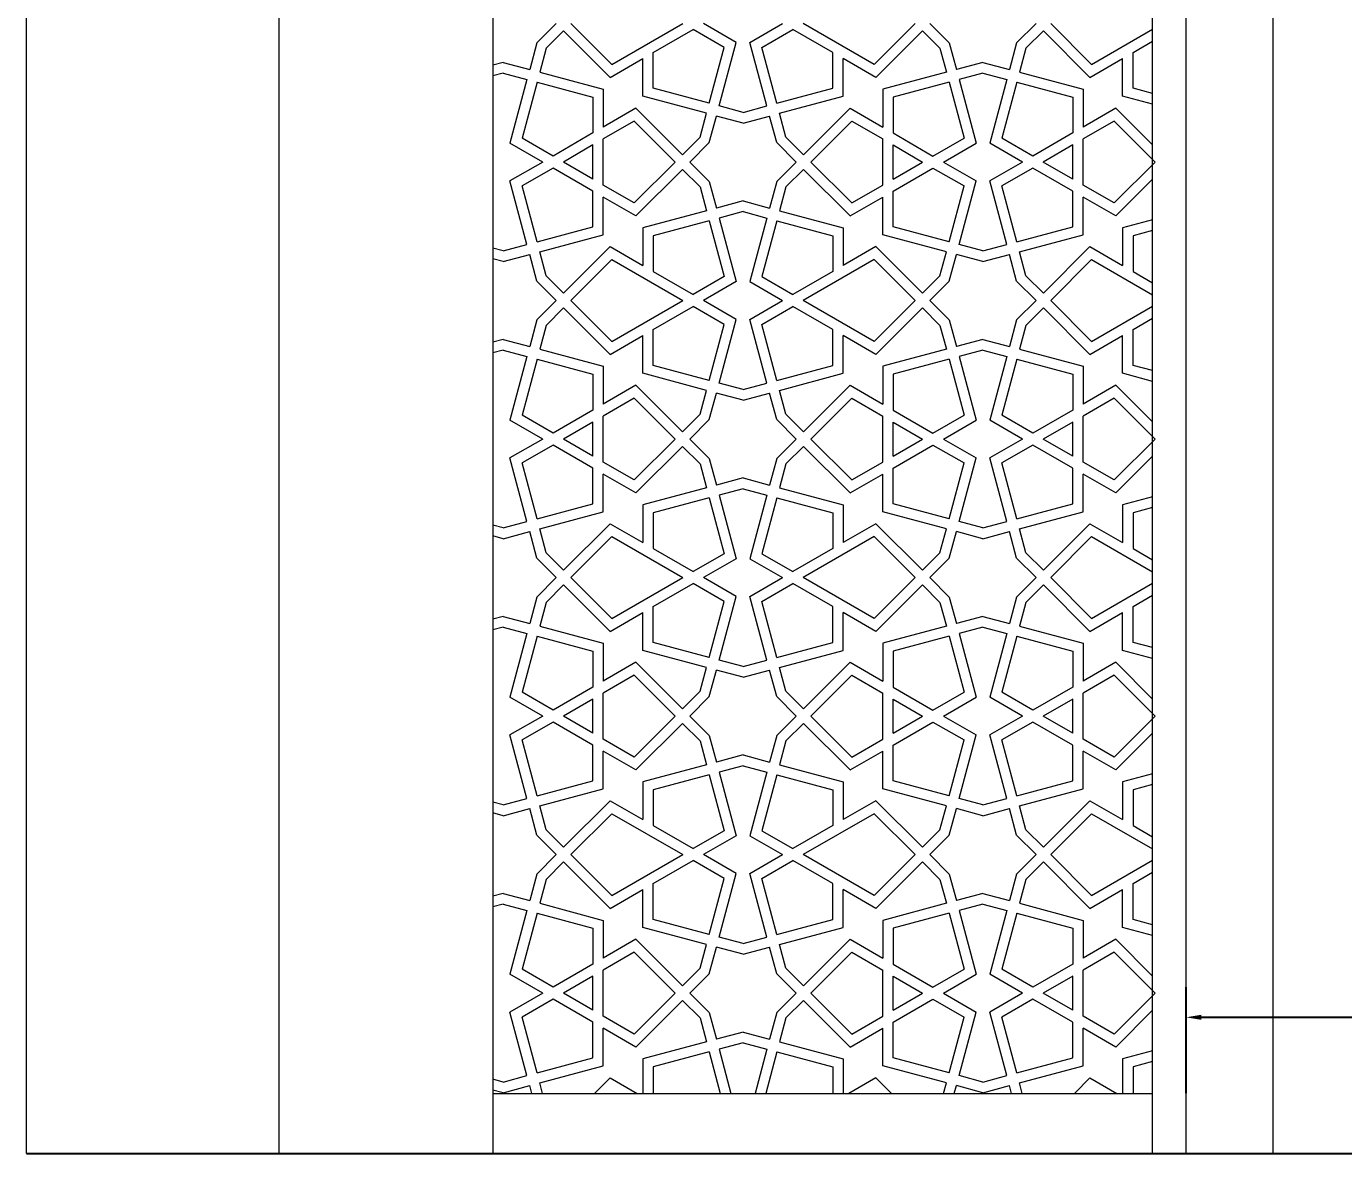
# Model space of a CAD drawing. Header units: metres. Extents: x 7064 to 15770, y 8440 to 11994.
# Drawn here: x 14418.8 to 14637.2, y 10713.7 to 10900.6 of the extents above; entities that cross this region are included whole.
import ezdxf

# ---------------------------------------------------------------- set-up
doc = ezdxf.new("R2010")
doc.units = ezdxf.units.M
doc.layers.add('GÖRÜNÜŞ 015-O4M', color=125, linetype='Continuous', lineweight=15)
doc.styles.get("Standard").update_dxf_attribs({"font": 'arial.ttf'})
doc.dimstyles.new('ISO-25', dxfattribs={"dimtxt": 10, "dimasz": 2.5, "dimexe": 5, "dimexo": 10, "dimtad": 1, "dimtxsty": 'Standard', "dimcen": 2.5, "dimadec": 0, "dimazin": 0, "dimtfac": 1, "dimtmove": 0, "dimatfit": 3, "dimfxl": 1, "dimarcsym": 0})

# ---------------------------------------------------------------- blocks, each defined once
blk = doc.blocks.new('*D301')
at = {"color": 0, "lineweight": -2, "transparency": 16777216}
for p, q in [((14611.13, 10723.66), (14611.13, 10741.27)), ((14870.13, 10723.66), (14870.13, 10741.27)), ((14613.63, 10736.27), (14867.63, 10736.27))]:
    blk.add_line(p, q, dxfattribs=at)
at = {"color": 0, "transparency": 16777216}
for points in [[(14613.63, 10736.69), (14613.63, 10735.85), (14611.13, 10736.27)], [(14867.63, 10736.69), (14867.63, 10735.85), (14870.13, 10736.27)]]:
    blk.add_solid(points, dxfattribs=at)
at = {"layer": 'Defpoints', "color": 0, "transparency": 16777216}
for p in [(14870.13, 10736.27), (14611.13, 10713.66), (14870.13, 10713.66)]:
    blk.add_point(p, dxfattribs=at)
at = {"color": 0, "transparency": 16777216, "insert": (14740.63, 10742), "char_height": 10, "attachment_point": 5}
blk.add_mtext('259', dxfattribs=at)

msp = doc.modelspace()

# ---------------------------------------------------------------- linework, layer by layer
at = {"color": 0}
for p, q in [((14418.758, 10713.656), (14625.554, 10713.656)), ((14625.554, 10713.656), (14855.702, 10713.656))]:
    msp.add_line(p, q, dxfattribs=at)
at = {"layer": 'GÖRÜNÜŞ 015-O4M', "color": 0}
for p, q in [((14503.415, 10897.853), (14506.64, 10901.078)), ((14504.958, 10896.962), (14507.857, 10899.861)), ((14507.857, 10899.861), (14515.578, 10892.14)), ((14509.073, 10901.078), (14515.861, 10894.29)), ((14515.861, 10894.29), (14527.617, 10901.078)), ((14522.723, 10896.266), (14529.337, 10900.084)), ((14534.48, 10897.115), (14529.337, 10900.084)), ((14536.483, 10897.945), (14531.057, 10901.078)), ((14538.752, 10897.945), (14544.177, 10901.078)), ((14540.755, 10897.115), (14545.897, 10900.084)), ((14552.511, 10896.266), (14545.897, 10900.084)), ((14559.374, 10894.29), (14547.617, 10901.078)), ((14566.162, 10901.078), (14559.374, 10894.29)), ((14567.378, 10899.861), (14559.657, 10892.14)), ((14570.277, 10896.962), (14567.378, 10899.861)), ((14571.819, 10897.853), (14568.594, 10901.078)), ((14582.991, 10897.853), (14586.216, 10901.078)), ((14584.533, 10896.962), (14587.432, 10899.861)), ((14587.432, 10899.861), (14595.153, 10892.14)), ((14588.648, 10901.078), (14595.436, 10894.29)), ((14595.436, 10894.29), (14605.554, 10900.131)), ((14503.415, 10897.853), (14502.235, 10893.447)), ((14533.657, 10887.398), (14536.483, 10897.945)), ((14541.578, 10887.398), (14538.752, 10897.945)), ((14571.819, 10897.853), (14573, 10893.447)), ((14582.991, 10897.853), (14581.811, 10893.447)), ((14602.299, 10896.266), (14605.554, 10898.145)), ((14504.958, 10896.962), (14503.896, 10893.002)), ((14522.723, 10890.328), (14522.723, 10896.266)), ((14531.996, 10887.843), (14534.48, 10897.115)), ((14543.239, 10887.843), (14540.755, 10897.115)), ((14552.511, 10890.328), (14552.511, 10896.266)), ((14570.277, 10896.962), (14571.338, 10893.002)), ((14584.533, 10896.962), (14583.472, 10893.002)), ((14602.299, 10890.328), (14602.299, 10896.266)), ((14497.83, 10894.628), (14496.129, 10894.172)), ((14497.83, 10894.628), (14502.235, 10893.447)), ((14515.578, 10892.14), (14521.003, 10895.273)), ((14521.003, 10889.008), (14521.003, 10895.273)), ((14559.657, 10892.14), (14554.231, 10895.273)), ((14554.231, 10889.008), (14554.231, 10895.273)), ((14577.405, 10894.628), (14573, 10893.447)), ((14577.405, 10894.628), (14581.811, 10893.447)), ((14595.153, 10892.14), (14600.579, 10895.273)), ((14600.579, 10889.008), (14600.579, 10895.273)), ((14497.83, 10892.847), (14496.129, 10892.391)), ((14497.83, 10892.847), (14501.79, 10891.786)), ((14501.79, 10891.786), (14498.964, 10881.239)), ((14503.451, 10891.341), (14500.967, 10882.068)), ((14503.451, 10891.341), (14512.723, 10888.856)), ((14503.896, 10893.002), (14514.443, 10890.176)), ((14571.338, 10893.002), (14560.791, 10890.176)), ((14571.783, 10891.341), (14562.511, 10888.856)), ((14571.783, 10891.341), (14574.268, 10882.068)), ((14577.405, 10892.847), (14573.445, 10891.786)), ((14573.445, 10891.786), (14576.271, 10881.239)), ((14577.405, 10892.847), (14581.365, 10891.786)), ((14581.365, 10891.786), (14578.539, 10881.239)), ((14583.027, 10891.341), (14580.542, 10882.068)), ((14583.027, 10891.341), (14592.299, 10888.856)), ((14583.472, 10893.002), (14594.019, 10890.176)), ((14512.723, 10888.856), (14512.723, 10882.918)), ((14514.443, 10890.176), (14514.443, 10883.911)), ((14531.551, 10886.182), (14521.003, 10889.008)), ((14531.996, 10887.843), (14522.723, 10890.328)), ((14543.239, 10887.843), (14552.511, 10890.328)), ((14543.684, 10886.182), (14554.231, 10889.008)), ((14560.791, 10890.176), (14560.791, 10883.911)), ((14562.511, 10888.856), (14562.511, 10882.918)), ((14592.299, 10888.856), (14592.299, 10882.918)), ((14594.019, 10890.176), (14594.019, 10883.911)), ((14605.554, 10887.675), (14600.579, 10889.008)), ((14605.554, 10889.455), (14602.299, 10890.328)), ((14519.869, 10887.043), (14514.443, 10883.911)), ((14527.59, 10879.322), (14519.869, 10887.043)), ((14537.617, 10886.337), (14533.657, 10887.398)), ((14537.617, 10886.337), (14541.578, 10887.398)), ((14547.644, 10879.322), (14555.365, 10887.043)), ((14555.365, 10887.043), (14560.791, 10883.911)), ((14599.445, 10887.043), (14594.019, 10883.911)), ((14605.554, 10880.935), (14599.445, 10887.043)), ((14519.586, 10884.894), (14514.443, 10881.925)), ((14526.374, 10878.106), (14519.586, 10884.894)), ((14530.489, 10882.221), (14531.551, 10886.182)), ((14532.031, 10881.331), (14533.212, 10885.736)), ((14537.617, 10884.556), (14533.212, 10885.736)), ((14537.617, 10884.556), (14542.023, 10885.736)), ((14543.203, 10881.331), (14542.023, 10885.736)), ((14544.745, 10882.221), (14543.684, 10886.182)), ((14548.861, 10878.106), (14555.648, 10884.894)), ((14555.648, 10884.894), (14560.791, 10881.925)), ((14599.162, 10884.894), (14594.019, 10881.925)), ((14605.95, 10878.106), (14599.162, 10884.894)), ((14512.723, 10882.918), (14506.11, 10879.099)), ((14562.511, 10882.918), (14569.125, 10879.099)), ((14592.299, 10882.918), (14585.685, 10879.099)), ((14504.39, 10878.106), (14498.964, 10881.239)), ((14506.11, 10879.099), (14500.967, 10882.068)), ((14512.723, 10880.932), (14507.83, 10878.106)), ((14512.723, 10875.28), (14512.723, 10880.932)), ((14514.443, 10874.287), (14514.443, 10881.925)), ((14530.489, 10882.221), (14527.59, 10879.322)), ((14532.031, 10881.331), (14528.806, 10878.106)), ((14543.203, 10881.331), (14546.428, 10878.106)), ((14544.745, 10882.221), (14547.644, 10879.322)), ((14560.791, 10874.287), (14560.791, 10881.925)), ((14562.511, 10880.932), (14567.405, 10878.106)), ((14562.511, 10875.28), (14562.511, 10880.932)), ((14569.125, 10879.099), (14574.268, 10882.068)), ((14570.845, 10878.106), (14576.271, 10881.239)), ((14583.965, 10878.106), (14578.539, 10881.239)), ((14585.685, 10879.099), (14580.542, 10882.068)), ((14592.299, 10880.932), (14587.405, 10878.106)), ((14592.299, 10875.28), (14592.299, 10880.932)), ((14594.019, 10874.287), (14594.019, 10881.925)), ((14504.39, 10878.106), (14498.964, 10874.973)), ((14512.723, 10875.28), (14507.83, 10878.106)), ((14526.374, 10878.106), (14519.586, 10871.318)), ((14532.031, 10874.881), (14528.806, 10878.106)), ((14543.203, 10874.881), (14546.428, 10878.106)), ((14548.861, 10878.106), (14555.648, 10871.318)), ((14562.511, 10875.28), (14567.405, 10878.106)), ((14570.845, 10878.106), (14576.271, 10874.973)), ((14583.965, 10878.106), (14578.539, 10874.973)), ((14592.299, 10875.28), (14587.405, 10878.106)), ((14605.95, 10878.106), (14599.162, 10871.318)), ((14506.11, 10877.113), (14500.967, 10874.144)), ((14512.723, 10873.294), (14506.11, 10877.113)), ((14527.59, 10876.89), (14519.869, 10869.169)), ((14530.489, 10873.991), (14527.59, 10876.89)), ((14544.745, 10873.991), (14547.644, 10876.89)), ((14547.644, 10876.89), (14555.365, 10869.169)), ((14562.511, 10873.294), (14569.125, 10877.113)), ((14569.125, 10877.113), (14574.268, 10874.144)), ((14585.685, 10877.113), (14580.542, 10874.144)), ((14592.299, 10873.294), (14585.685, 10877.113)), ((14501.79, 10864.426), (14498.964, 10874.973)), ((14503.451, 10864.872), (14500.967, 10874.144)), ((14519.586, 10871.318), (14514.443, 10874.287)), ((14530.489, 10873.991), (14531.551, 10870.03)), ((14532.031, 10874.881), (14533.212, 10870.476)), ((14543.203, 10874.881), (14542.023, 10870.476)), ((14544.745, 10873.991), (14543.684, 10870.03)), ((14555.648, 10871.318), (14560.791, 10874.287)), ((14571.783, 10864.872), (14574.268, 10874.144)), ((14573.445, 10864.426), (14576.271, 10874.973)), ((14581.365, 10864.426), (14578.539, 10874.973)), ((14583.027, 10864.872), (14580.542, 10874.144)), ((14599.162, 10871.318), (14594.019, 10874.287)), ((14605.554, 10875.277), (14599.445, 10869.169)), ((14512.723, 10867.356), (14512.723, 10873.294)), ((14514.443, 10866.036), (14514.443, 10872.301)), ((14519.869, 10869.169), (14514.443, 10872.301)), ((14537.617, 10871.656), (14533.212, 10870.476)), ((14537.617, 10871.656), (14542.023, 10870.476)), ((14555.365, 10869.169), (14560.791, 10872.301)), ((14560.791, 10866.036), (14560.791, 10872.301)), ((14562.511, 10867.356), (14562.511, 10873.294)), ((14592.299, 10867.356), (14592.299, 10873.294)), ((14594.019, 10866.036), (14594.019, 10872.301)), ((14599.445, 10869.169), (14594.019, 10872.301)), ((14531.551, 10870.03), (14521.003, 10867.204)), ((14537.617, 10869.875), (14533.657, 10868.814)), ((14537.617, 10869.875), (14541.578, 10868.814)), ((14543.684, 10870.03), (14554.231, 10867.204)), ((14503.451, 10864.872), (14512.723, 10867.356)), ((14521.003, 10867.204), (14521.003, 10860.939)), ((14531.996, 10868.369), (14522.723, 10865.885)), ((14531.996, 10868.369), (14534.48, 10859.097)), ((14533.657, 10868.814), (14536.483, 10858.267)), ((14541.578, 10868.814), (14538.752, 10858.267)), ((14543.239, 10868.369), (14540.755, 10859.097)), ((14543.239, 10868.369), (14552.511, 10865.885)), ((14554.231, 10867.204), (14554.231, 10860.939)), ((14571.783, 10864.872), (14562.511, 10867.356)), ((14583.027, 10864.872), (14592.299, 10867.356)), ((14605.554, 10868.537), (14600.579, 10867.204)), ((14600.579, 10867.204), (14600.579, 10860.939)), ((14503.896, 10863.21), (14514.443, 10866.036)), ((14522.723, 10865.885), (14522.723, 10859.946)), ((14552.511, 10865.885), (14552.511, 10859.946)), ((14571.338, 10863.21), (14560.791, 10866.036)), ((14583.472, 10863.21), (14594.019, 10866.036)), ((14605.554, 10866.757), (14602.299, 10865.885)), ((14602.299, 10865.885), (14602.299, 10859.946)), ((14497.83, 10863.365), (14496.129, 10863.821)), ((14497.83, 10863.365), (14501.79, 10864.426)), ((14497.83, 10861.585), (14502.235, 10862.765)), ((14503.415, 10858.36), (14502.235, 10862.765)), ((14504.958, 10859.25), (14503.896, 10863.21)), ((14507.857, 10856.351), (14515.578, 10864.072)), ((14515.578, 10864.072), (14521.003, 10860.939)), ((14559.657, 10864.072), (14554.231, 10860.939)), ((14567.378, 10856.351), (14559.657, 10864.072)), ((14570.277, 10859.25), (14571.338, 10863.21)), ((14571.819, 10858.36), (14573, 10862.765)), ((14577.405, 10861.585), (14573, 10862.765)), ((14577.405, 10863.365), (14573.445, 10864.426)), ((14577.405, 10863.365), (14581.365, 10864.426)), ((14577.405, 10861.585), (14581.811, 10862.765)), ((14582.991, 10858.36), (14581.811, 10862.765)), ((14584.533, 10859.25), (14583.472, 10863.21)), ((14587.432, 10856.351), (14595.153, 10864.072)), ((14595.153, 10864.072), (14600.579, 10860.939)), ((14497.83, 10861.585), (14496.129, 10862.04)), ((14509.073, 10855.135), (14515.861, 10861.922)), ((14515.861, 10861.922), (14527.617, 10855.135)), ((14559.374, 10861.922), (14547.617, 10855.135)), ((14566.162, 10855.135), (14559.374, 10861.922)), ((14588.648, 10855.135), (14595.436, 10861.922)), ((14595.436, 10861.922), (14605.554, 10856.081)), ((14503.415, 10858.36), (14506.64, 10855.135)), ((14504.958, 10859.25), (14507.857, 10856.351)), ((14522.723, 10859.946), (14529.337, 10856.128)), ((14534.48, 10859.097), (14529.337, 10856.128)), ((14536.483, 10858.267), (14531.057, 10855.135)), ((14538.752, 10858.267), (14544.177, 10855.135)), ((14540.755, 10859.097), (14545.897, 10856.128)), ((14552.511, 10859.946), (14545.897, 10856.128)), ((14570.277, 10859.25), (14567.378, 10856.351)), ((14571.819, 10858.36), (14568.594, 10855.135)), ((14582.991, 10858.36), (14586.216, 10855.135)), ((14584.533, 10859.25), (14587.432, 10856.351)), ((14602.299, 10859.946), (14605.554, 10858.067)), ((14503.415, 10851.91), (14506.64, 10855.135)), ((14504.958, 10851.019), (14507.857, 10853.918)), ((14507.857, 10853.918), (14515.578, 10846.197)), ((14509.073, 10855.135), (14515.861, 10848.347)), ((14515.861, 10848.347), (14527.617, 10855.135)), ((14522.723, 10850.323), (14529.337, 10854.141)), ((14534.48, 10851.172), (14529.337, 10854.141)), ((14536.483, 10852.002), (14531.057, 10855.135)), ((14538.752, 10852.002), (14544.177, 10855.135)), ((14540.755, 10851.172), (14545.897, 10854.141)), ((14552.511, 10850.323), (14545.897, 10854.141)), ((14559.374, 10848.347), (14547.617, 10855.135)), ((14566.162, 10855.135), (14559.374, 10848.347)), ((14567.378, 10853.918), (14559.657, 10846.197)), ((14570.277, 10851.019), (14567.378, 10853.918)), ((14571.819, 10851.91), (14568.594, 10855.135)), ((14582.991, 10851.91), (14586.216, 10855.135)), ((14584.533, 10851.019), (14587.432, 10853.918)), ((14587.432, 10853.918), (14595.153, 10846.197)), ((14588.648, 10855.135), (14595.436, 10848.347)), ((14595.436, 10848.347), (14605.554, 10854.188)), ((14503.415, 10851.91), (14502.235, 10847.504)), ((14533.657, 10841.455), (14536.483, 10852.002)), ((14541.578, 10841.455), (14538.752, 10852.002)), ((14571.819, 10851.91), (14573, 10847.504)), ((14582.991, 10851.91), (14581.811, 10847.504)), ((14602.299, 10850.323), (14605.554, 10852.202)), ((14504.958, 10851.019), (14503.896, 10847.059)), ((14522.723, 10844.385), (14522.723, 10850.323)), ((14531.996, 10841.9), (14534.48, 10851.172)), ((14543.239, 10841.9), (14540.755, 10851.172)), ((14552.511, 10844.385), (14552.511, 10850.323)), ((14570.277, 10851.019), (14571.338, 10847.059)), ((14584.533, 10851.019), (14583.472, 10847.059)), ((14602.299, 10844.385), (14602.299, 10850.323)), ((14497.83, 10848.685), (14496.129, 10848.229)), ((14497.83, 10848.685), (14502.235, 10847.504)), ((14515.578, 10846.197), (14521.003, 10849.33)), ((14521.003, 10843.065), (14521.003, 10849.33)), ((14559.657, 10846.197), (14554.231, 10849.33)), ((14554.231, 10843.065), (14554.231, 10849.33)), ((14577.405, 10848.685), (14573, 10847.504)), ((14577.405, 10848.685), (14581.811, 10847.504)), ((14595.153, 10846.197), (14600.579, 10849.33)), ((14600.579, 10843.065), (14600.579, 10849.33)), ((14497.83, 10846.904), (14496.129, 10846.448)), ((14497.83, 10846.904), (14501.79, 10845.843)), ((14501.79, 10845.843), (14498.964, 10835.296)), ((14503.451, 10845.398), (14500.967, 10836.125)), ((14503.451, 10845.398), (14512.723, 10842.913)), ((14503.896, 10847.059), (14514.443, 10844.233)), ((14571.338, 10847.059), (14560.791, 10844.233)), ((14571.783, 10845.398), (14562.511, 10842.913)), ((14571.783, 10845.398), (14574.268, 10836.125)), ((14577.405, 10846.904), (14573.445, 10845.843)), ((14573.445, 10845.843), (14576.271, 10835.296)), ((14577.405, 10846.904), (14581.365, 10845.843)), ((14581.365, 10845.843), (14578.539, 10835.296)), ((14583.027, 10845.398), (14580.542, 10836.125)), ((14583.027, 10845.398), (14592.299, 10842.913)), ((14583.472, 10847.059), (14594.019, 10844.233)), ((14512.723, 10842.913), (14512.723, 10836.975)), ((14514.443, 10844.233), (14514.443, 10837.968)), ((14531.551, 10840.239), (14521.003, 10843.065)), ((14531.996, 10841.9), (14522.723, 10844.385)), ((14543.239, 10841.9), (14552.511, 10844.385)), ((14543.684, 10840.239), (14554.231, 10843.065)), ((14560.791, 10844.233), (14560.791, 10837.968)), ((14562.511, 10842.913), (14562.511, 10836.975)), ((14592.299, 10842.913), (14592.299, 10836.975)), ((14594.019, 10844.233), (14594.019, 10837.968)), ((14605.554, 10841.732), (14600.579, 10843.065)), ((14605.554, 10843.512), (14602.299, 10844.385)), ((14519.869, 10841.1), (14514.443, 10837.968)), ((14527.59, 10833.379), (14519.869, 10841.1)), ((14537.617, 10840.394), (14533.657, 10841.455)), ((14537.617, 10840.394), (14541.578, 10841.455)), ((14547.644, 10833.379), (14555.365, 10841.1)), ((14555.365, 10841.1), (14560.791, 10837.968)), ((14599.445, 10841.1), (14594.019, 10837.968)), ((14605.554, 10834.992), (14599.445, 10841.1)), ((14519.586, 10838.951), (14514.443, 10835.982)), ((14526.374, 10832.163), (14519.586, 10838.951)), ((14530.489, 10836.278), (14531.551, 10840.239)), ((14532.031, 10835.388), (14533.212, 10839.793)), ((14537.617, 10838.613), (14533.212, 10839.793)), ((14537.617, 10838.613), (14542.023, 10839.793)), ((14543.203, 10835.388), (14542.023, 10839.793)), ((14544.745, 10836.278), (14543.684, 10840.239)), ((14548.861, 10832.163), (14555.648, 10838.951)), ((14555.648, 10838.951), (14560.791, 10835.982)), ((14599.162, 10838.951), (14594.019, 10835.982)), ((14605.95, 10832.163), (14599.162, 10838.951)), ((14512.723, 10836.975), (14506.11, 10833.156)), ((14562.511, 10836.975), (14569.125, 10833.156)), ((14592.299, 10836.975), (14585.685, 10833.156)), ((14504.39, 10832.163), (14498.964, 10835.296)), ((14506.11, 10833.156), (14500.967, 10836.125)), ((14512.723, 10834.989), (14507.83, 10832.163)), ((14512.723, 10829.337), (14512.723, 10834.989)), ((14514.443, 10828.344), (14514.443, 10835.982)), ((14530.489, 10836.278), (14527.59, 10833.379)), ((14532.031, 10835.388), (14528.806, 10832.163)), ((14543.203, 10835.388), (14546.428, 10832.163)), ((14544.745, 10836.278), (14547.644, 10833.379)), ((14560.791, 10828.344), (14560.791, 10835.982)), ((14562.511, 10834.989), (14567.405, 10832.163)), ((14562.511, 10829.337), (14562.511, 10834.989)), ((14569.125, 10833.156), (14574.268, 10836.125)), ((14570.845, 10832.163), (14576.271, 10835.296)), ((14583.965, 10832.163), (14578.539, 10835.296)), ((14585.685, 10833.156), (14580.542, 10836.125)), ((14592.299, 10834.989), (14587.405, 10832.163)), ((14592.299, 10829.337), (14592.299, 10834.989)), ((14594.019, 10828.344), (14594.019, 10835.982)), ((14504.39, 10832.163), (14498.964, 10829.03)), ((14512.723, 10829.337), (14507.83, 10832.163)), ((14526.374, 10832.163), (14519.586, 10825.375)), ((14532.031, 10828.938), (14528.806, 10832.163)), ((14543.203, 10828.938), (14546.428, 10832.163)), ((14548.861, 10832.163), (14555.648, 10825.375)), ((14562.511, 10829.337), (14567.405, 10832.163)), ((14570.845, 10832.163), (14576.271, 10829.03)), ((14583.965, 10832.163), (14578.539, 10829.03)), ((14592.299, 10829.337), (14587.405, 10832.163)), ((14605.95, 10832.163), (14599.162, 10825.375)), ((14506.11, 10831.17), (14500.967, 10828.201)), ((14512.723, 10827.351), (14506.11, 10831.17)), ((14527.59, 10830.947), (14519.869, 10823.226)), ((14530.489, 10828.048), (14527.59, 10830.947)), ((14544.745, 10828.048), (14547.644, 10830.947)), ((14547.644, 10830.947), (14555.365, 10823.226)), ((14562.511, 10827.351), (14569.125, 10831.17)), ((14569.125, 10831.17), (14574.268, 10828.201)), ((14585.685, 10831.17), (14580.542, 10828.201)), ((14592.299, 10827.351), (14585.685, 10831.17)), ((14501.79, 10818.483), (14498.964, 10829.03)), ((14503.451, 10818.929), (14500.967, 10828.201)), ((14519.586, 10825.375), (14514.443, 10828.344)), ((14530.489, 10828.048), (14531.551, 10824.087)), ((14532.031, 10828.938), (14533.212, 10824.533)), ((14543.203, 10828.938), (14542.023, 10824.533)), ((14544.745, 10828.048), (14543.684, 10824.087)), ((14555.648, 10825.375), (14560.791, 10828.344)), ((14571.783, 10818.929), (14574.268, 10828.201)), ((14573.445, 10818.483), (14576.271, 10829.03)), ((14581.365, 10818.483), (14578.539, 10829.03)), ((14583.027, 10818.929), (14580.542, 10828.201)), ((14599.162, 10825.375), (14594.019, 10828.344)), ((14605.554, 10829.335), (14599.445, 10823.226)), ((14512.723, 10821.413), (14512.723, 10827.351)), ((14514.443, 10820.093), (14514.443, 10826.358)), ((14519.869, 10823.226), (14514.443, 10826.358)), ((14537.617, 10825.713), (14533.212, 10824.533)), ((14537.617, 10825.713), (14542.023, 10824.533)), ((14555.365, 10823.226), (14560.791, 10826.358)), ((14560.791, 10820.093), (14560.791, 10826.358)), ((14562.511, 10821.413), (14562.511, 10827.351)), ((14592.299, 10821.413), (14592.299, 10827.351)), ((14594.019, 10820.093), (14594.019, 10826.358)), ((14599.445, 10823.226), (14594.019, 10826.358)), ((14531.551, 10824.087), (14521.003, 10821.261)), ((14537.617, 10823.932), (14533.657, 10822.871)), ((14537.617, 10823.932), (14541.578, 10822.871)), ((14543.684, 10824.087), (14554.231, 10821.261)), ((14503.451, 10818.929), (14512.723, 10821.413)), ((14521.003, 10821.261), (14521.003, 10814.996)), ((14531.996, 10822.426), (14522.723, 10819.942)), ((14531.996, 10822.426), (14534.48, 10813.154)), ((14533.657, 10822.871), (14536.483, 10812.324)), ((14541.578, 10822.871), (14538.752, 10812.324)), ((14543.239, 10822.426), (14540.755, 10813.154)), ((14543.239, 10822.426), (14552.511, 10819.942)), ((14554.231, 10821.261), (14554.231, 10814.996)), ((14571.783, 10818.929), (14562.511, 10821.413)), ((14583.027, 10818.929), (14592.299, 10821.413)), ((14605.554, 10822.594), (14600.579, 10821.261)), ((14600.579, 10821.261), (14600.579, 10814.996)), ((14503.896, 10817.267), (14514.443, 10820.093)), ((14522.723, 10819.942), (14522.723, 10814.003)), ((14552.511, 10819.942), (14552.511, 10814.003)), ((14571.338, 10817.267), (14560.791, 10820.093)), ((14583.472, 10817.267), (14594.019, 10820.093)), ((14605.554, 10820.814), (14602.299, 10819.942)), ((14602.299, 10819.942), (14602.299, 10814.003)), ((14497.83, 10817.422), (14496.129, 10817.878)), ((14497.83, 10817.422), (14501.79, 10818.483)), ((14497.83, 10815.642), (14502.235, 10816.822)), ((14503.415, 10812.417), (14502.235, 10816.822)), ((14504.958, 10813.307), (14503.896, 10817.267)), ((14507.857, 10810.408), (14515.578, 10818.129)), ((14515.578, 10818.129), (14521.003, 10814.996)), ((14559.657, 10818.129), (14554.231, 10814.996)), ((14567.378, 10810.408), (14559.657, 10818.129)), ((14570.277, 10813.307), (14571.338, 10817.267)), ((14571.819, 10812.417), (14573, 10816.822)), ((14577.405, 10815.642), (14573, 10816.822)), ((14577.405, 10817.422), (14573.445, 10818.483)), ((14577.405, 10817.422), (14581.365, 10818.483)), ((14577.405, 10815.642), (14581.811, 10816.822)), ((14582.991, 10812.417), (14581.811, 10816.822)), ((14584.533, 10813.307), (14583.472, 10817.267)), ((14587.432, 10810.408), (14595.153, 10818.129)), ((14595.153, 10818.129), (14600.579, 10814.996)), ((14497.83, 10815.642), (14496.129, 10816.097)), ((14509.073, 10809.192), (14515.861, 10815.979)), ((14515.861, 10815.979), (14527.617, 10809.192)), ((14559.374, 10815.979), (14547.617, 10809.192)), ((14566.162, 10809.192), (14559.374, 10815.979)), ((14588.648, 10809.192), (14595.436, 10815.979)), ((14595.436, 10815.979), (14605.554, 10810.138)), ((14503.415, 10812.417), (14506.64, 10809.192)), ((14504.958, 10813.307), (14507.857, 10810.408)), ((14522.723, 10814.003), (14529.337, 10810.185)), ((14534.48, 10813.154), (14529.337, 10810.185)), ((14536.483, 10812.324), (14531.057, 10809.192)), ((14538.752, 10812.324), (14544.177, 10809.192)), ((14540.755, 10813.154), (14545.897, 10810.185)), ((14552.511, 10814.003), (14545.897, 10810.185)), ((14570.277, 10813.307), (14567.378, 10810.408)), ((14571.819, 10812.417), (14568.594, 10809.192)), ((14582.991, 10812.417), (14586.216, 10809.192)), ((14584.533, 10813.307), (14587.432, 10810.408)), ((14602.299, 10814.003), (14605.554, 10812.124)), ((14503.415, 10805.967), (14506.64, 10809.192)), ((14504.958, 10805.076), (14507.857, 10807.975)), ((14507.857, 10807.975), (14515.578, 10800.254)), ((14509.073, 10809.192), (14515.861, 10802.404)), ((14515.861, 10802.404), (14527.617, 10809.192)), ((14522.723, 10804.38), (14529.337, 10808.199)), ((14534.48, 10805.229), (14529.337, 10808.199)), ((14536.483, 10806.059), (14531.057, 10809.192)), ((14538.752, 10806.059), (14544.177, 10809.192)), ((14540.755, 10805.229), (14545.897, 10808.199)), ((14552.511, 10804.38), (14545.897, 10808.199)), ((14559.374, 10802.404), (14547.617, 10809.192)), ((14566.162, 10809.192), (14559.374, 10802.404)), ((14567.378, 10807.975), (14559.657, 10800.254)), ((14570.277, 10805.076), (14567.378, 10807.975)), ((14571.819, 10805.967), (14568.594, 10809.192)), ((14582.991, 10805.967), (14586.216, 10809.192)), ((14584.533, 10805.076), (14587.432, 10807.975)), ((14587.432, 10807.975), (14595.153, 10800.254)), ((14588.648, 10809.192), (14595.436, 10802.404)), ((14595.436, 10802.404), (14605.554, 10808.245)), ((14503.415, 10805.967), (14502.235, 10801.561)), ((14533.657, 10795.512), (14536.483, 10806.059)), ((14541.578, 10795.512), (14538.752, 10806.059)), ((14571.819, 10805.967), (14573, 10801.561)), ((14582.991, 10805.967), (14581.811, 10801.561)), ((14602.299, 10804.38), (14605.554, 10806.259)), ((14504.958, 10805.076), (14503.896, 10801.116)), ((14522.723, 10798.442), (14522.723, 10804.38)), ((14531.996, 10795.957), (14534.48, 10805.229)), ((14543.239, 10795.957), (14540.755, 10805.229)), ((14552.511, 10798.442), (14552.511, 10804.38)), ((14570.277, 10805.076), (14571.338, 10801.116)), ((14584.533, 10805.076), (14583.472, 10801.116)), ((14602.299, 10798.442), (14602.299, 10804.38)), ((14497.83, 10802.742), (14496.129, 10802.286)), ((14497.83, 10802.742), (14502.235, 10801.561)), ((14515.578, 10800.254), (14521.003, 10803.387)), ((14521.003, 10797.122), (14521.003, 10803.387)), ((14559.657, 10800.254), (14554.231, 10803.387)), ((14554.231, 10797.122), (14554.231, 10803.387)), ((14577.405, 10802.742), (14573, 10801.561)), ((14577.405, 10802.742), (14581.811, 10801.561)), ((14595.153, 10800.254), (14600.579, 10803.387)), ((14600.579, 10797.122), (14600.579, 10803.387)), ((14497.83, 10800.961), (14496.129, 10800.505)), ((14497.83, 10800.961), (14501.79, 10799.9)), ((14501.79, 10799.9), (14498.964, 10789.353)), ((14503.451, 10799.455), (14500.967, 10790.182)), ((14503.451, 10799.455), (14512.723, 10796.97)), ((14503.896, 10801.116), (14514.443, 10798.29)), ((14571.338, 10801.116), (14560.791, 10798.29)), ((14571.783, 10799.455), (14562.511, 10796.97)), ((14571.783, 10799.455), (14574.268, 10790.182)), ((14577.405, 10800.961), (14573.445, 10799.9)), ((14573.445, 10799.9), (14576.271, 10789.353)), ((14577.405, 10800.961), (14581.365, 10799.9)), ((14581.365, 10799.9), (14578.539, 10789.353)), ((14583.027, 10799.455), (14580.542, 10790.182)), ((14583.027, 10799.455), (14592.299, 10796.97)), ((14583.472, 10801.116), (14594.019, 10798.29)), ((14514.443, 10798.29), (14514.443, 10792.025)), ((14531.551, 10794.296), (14521.003, 10797.122)), ((14531.996, 10795.957), (14522.723, 10798.442)), ((14543.239, 10795.957), (14552.511, 10798.442)), ((14543.684, 10794.296), (14554.231, 10797.122)), ((14560.791, 10798.29), (14560.791, 10792.025)), ((14594.019, 10798.29), (14594.019, 10792.025)), ((14605.554, 10795.789), (14600.579, 10797.122)), ((14605.554, 10797.569), (14602.299, 10798.442)), ((14512.723, 10796.97), (14512.723, 10791.032)), ((14519.869, 10795.157), (14514.443, 10792.025)), ((14527.59, 10787.436), (14519.869, 10795.157)), ((14537.617, 10794.451), (14533.657, 10795.512)), ((14537.617, 10794.451), (14541.578, 10795.512)), ((14547.644, 10787.436), (14555.365, 10795.157)), ((14555.365, 10795.157), (14560.791, 10792.025)), ((14562.511, 10796.97), (14562.511, 10791.032)), ((14592.299, 10796.97), (14592.299, 10791.032)), ((14599.445, 10795.157), (14594.019, 10792.025)), ((14605.554, 10789.049), (14599.445, 10795.157)), ((14519.586, 10793.008), (14514.443, 10790.039)), ((14526.374, 10786.22), (14519.586, 10793.008)), ((14530.489, 10790.335), (14531.551, 10794.296)), ((14532.031, 10789.445), (14533.212, 10793.85)), ((14537.617, 10792.67), (14533.212, 10793.85)), ((14537.617, 10792.67), (14542.023, 10793.85)), ((14543.203, 10789.445), (14542.023, 10793.85)), ((14544.745, 10790.335), (14543.684, 10794.296)), ((14548.861, 10786.22), (14555.648, 10793.008)), ((14555.648, 10793.008), (14560.791, 10790.039)), ((14599.162, 10793.008), (14594.019, 10790.039)), ((14605.95, 10786.22), (14599.162, 10793.008)), ((14512.723, 10791.032), (14506.11, 10787.213)), ((14562.511, 10791.032), (14569.125, 10787.213)), ((14592.299, 10791.032), (14585.685, 10787.213)), ((14504.39, 10786.22), (14498.964, 10789.353)), ((14506.11, 10787.213), (14500.967, 10790.182)), ((14512.723, 10789.046), (14507.83, 10786.22)), ((14512.723, 10783.395), (14512.723, 10789.046)), ((14514.443, 10782.401), (14514.443, 10790.039)), ((14530.489, 10790.335), (14527.59, 10787.436)), ((14532.031, 10789.445), (14528.806, 10786.22)), ((14543.203, 10789.445), (14546.428, 10786.22)), ((14544.745, 10790.335), (14547.644, 10787.436)), ((14560.791, 10782.401), (14560.791, 10790.039)), ((14562.511, 10789.046), (14567.405, 10786.22)), ((14562.511, 10783.395), (14562.511, 10789.046)), ((14569.125, 10787.213), (14574.268, 10790.182)), ((14570.845, 10786.22), (14576.271, 10789.353)), ((14583.965, 10786.22), (14578.539, 10789.353)), ((14585.685, 10787.213), (14580.542, 10790.182)), ((14592.299, 10789.046), (14587.405, 10786.22)), ((14592.299, 10783.395), (14592.299, 10789.046)), ((14594.019, 10782.401), (14594.019, 10790.039)), ((14504.39, 10786.22), (14498.964, 10783.087)), ((14512.723, 10783.395), (14507.83, 10786.22)), ((14526.374, 10786.22), (14519.586, 10779.432)), ((14532.031, 10782.995), (14528.806, 10786.22)), ((14543.203, 10782.995), (14546.428, 10786.22)), ((14548.861, 10786.22), (14555.648, 10779.432)), ((14562.511, 10783.395), (14567.405, 10786.22)), ((14570.845, 10786.22), (14576.271, 10783.087)), ((14583.965, 10786.22), (14578.539, 10783.087)), ((14592.299, 10783.395), (14587.405, 10786.22)), ((14605.95, 10786.22), (14599.162, 10779.432)), ((14506.11, 10785.227), (14500.967, 10782.258)), ((14512.723, 10781.408), (14506.11, 10785.227)), ((14527.59, 10785.004), (14519.869, 10777.283)), ((14530.489, 10782.105), (14527.59, 10785.004)), ((14544.745, 10782.105), (14547.644, 10785.004)), ((14547.644, 10785.004), (14555.365, 10777.283)), ((14562.511, 10781.408), (14569.125, 10785.227)), ((14569.125, 10785.227), (14574.268, 10782.258)), ((14585.685, 10785.227), (14580.542, 10782.258)), ((14592.299, 10781.408), (14585.685, 10785.227)), ((14501.79, 10772.54), (14498.964, 10783.087)), ((14503.451, 10772.986), (14500.967, 10782.258)), ((14519.586, 10779.432), (14514.443, 10782.401)), ((14530.489, 10782.105), (14531.551, 10778.144)), ((14532.031, 10782.995), (14533.212, 10778.59)), ((14543.203, 10782.995), (14542.023, 10778.59)), ((14544.745, 10782.105), (14543.684, 10778.144)), ((14555.648, 10779.432), (14560.791, 10782.401)), ((14571.783, 10772.986), (14574.268, 10782.258)), ((14573.445, 10772.54), (14576.271, 10783.087)), ((14581.365, 10772.54), (14578.539, 10783.087)), ((14583.027, 10772.986), (14580.542, 10782.258)), ((14599.162, 10779.432), (14594.019, 10782.401)), ((14605.554, 10783.392), (14599.445, 10777.283)), ((14512.723, 10775.47), (14512.723, 10781.408)), ((14514.443, 10774.15), (14514.443, 10780.415)), ((14519.869, 10777.283), (14514.443, 10780.415)), ((14537.617, 10779.77), (14533.212, 10778.59)), ((14537.617, 10779.77), (14542.023, 10778.59)), ((14555.365, 10777.283), (14560.791, 10780.415)), ((14560.791, 10774.15), (14560.791, 10780.415)), ((14562.511, 10775.47), (14562.511, 10781.408)), ((14592.299, 10775.47), (14592.299, 10781.408)), ((14594.019, 10774.15), (14594.019, 10780.415)), ((14599.445, 10777.283), (14594.019, 10780.415)), ((14531.551, 10778.144), (14521.003, 10775.318)), ((14537.617, 10777.989), (14533.657, 10776.928)), ((14537.617, 10777.989), (14541.578, 10776.928)), ((14543.684, 10778.144), (14554.231, 10775.318)), ((14503.451, 10772.986), (14512.723, 10775.47)), ((14521.003, 10775.318), (14521.003, 10769.053)), ((14531.996, 10776.483), (14522.723, 10773.999)), ((14531.996, 10776.483), (14534.48, 10767.211)), ((14533.657, 10776.928), (14536.483, 10766.381)), ((14541.578, 10776.928), (14538.752, 10766.381)), ((14543.239, 10776.483), (14540.755, 10767.211)), ((14543.239, 10776.483), (14552.511, 10773.999)), ((14554.231, 10775.318), (14554.231, 10769.053)), ((14571.783, 10772.986), (14562.511, 10775.47)), ((14583.027, 10772.986), (14592.299, 10775.47)), ((14605.554, 10776.651), (14600.579, 10775.318)), ((14600.579, 10775.318), (14600.579, 10769.053)), ((14503.896, 10771.324), (14514.443, 10774.15)), ((14522.723, 10773.999), (14522.723, 10768.06)), ((14552.511, 10773.999), (14552.511, 10768.06)), ((14571.338, 10771.324), (14560.791, 10774.15)), ((14583.472, 10771.324), (14594.019, 10774.15)), ((14605.554, 10774.871), (14602.299, 10773.999)), ((14602.299, 10773.999), (14602.299, 10768.06)), ((14497.83, 10771.479), (14496.129, 10771.935)), ((14497.83, 10771.479), (14501.79, 10772.54)), ((14497.83, 10769.699), (14502.235, 10770.879)), ((14503.415, 10766.474), (14502.235, 10770.879)), ((14504.958, 10767.364), (14503.896, 10771.324)), ((14507.857, 10764.465), (14515.578, 10772.186)), ((14515.578, 10772.186), (14521.003, 10769.053)), ((14559.657, 10772.186), (14554.231, 10769.053)), ((14567.378, 10764.465), (14559.657, 10772.186)), ((14570.277, 10767.364), (14571.338, 10771.324)), ((14571.819, 10766.474), (14573, 10770.879)), ((14577.405, 10769.699), (14573, 10770.879)), ((14577.405, 10771.479), (14573.445, 10772.54)), ((14577.405, 10771.479), (14581.365, 10772.54)), ((14577.405, 10769.699), (14581.811, 10770.879)), ((14582.991, 10766.474), (14581.811, 10770.879)), ((14584.533, 10767.364), (14583.472, 10771.324)), ((14587.432, 10764.465), (14595.153, 10772.186)), ((14595.153, 10772.186), (14600.579, 10769.053)), ((14497.83, 10769.699), (14496.129, 10770.154)), ((14509.073, 10763.249), (14515.861, 10770.036)), ((14515.861, 10770.036), (14527.617, 10763.249)), ((14559.374, 10770.036), (14547.617, 10763.249)), ((14566.162, 10763.249), (14559.374, 10770.036)), ((14588.648, 10763.249), (14595.436, 10770.036)), ((14595.436, 10770.036), (14605.554, 10764.195)), ((14503.415, 10766.474), (14506.64, 10763.249)), ((14504.958, 10767.364), (14507.857, 10764.465)), ((14522.723, 10768.06), (14529.337, 10764.242)), ((14534.48, 10767.211), (14529.337, 10764.242)), ((14540.755, 10767.211), (14545.897, 10764.242)), ((14552.511, 10768.06), (14545.897, 10764.242)), ((14570.277, 10767.364), (14567.378, 10764.465)), ((14571.819, 10766.474), (14568.594, 10763.249)), ((14582.991, 10766.474), (14586.216, 10763.249)), ((14584.533, 10767.364), (14587.432, 10764.465)), ((14602.299, 10768.06), (14605.554, 10766.181)), ((14536.483, 10766.381), (14531.057, 10763.249)), ((14538.752, 10766.381), (14544.177, 10763.249)), ((14503.415, 10760.024), (14506.64, 10763.249)), ((14509.073, 10763.249), (14515.861, 10756.461)), ((14515.861, 10756.461), (14527.617, 10763.249)), ((14522.723, 10758.437), (14529.337, 10762.256)), ((14534.48, 10759.286), (14529.337, 10762.256)), ((14536.483, 10760.116), (14531.057, 10763.249)), ((14538.752, 10760.116), (14544.177, 10763.249)), ((14540.755, 10759.286), (14545.897, 10762.256)), ((14552.511, 10758.437), (14545.897, 10762.256)), ((14559.374, 10756.461), (14547.617, 10763.249)), ((14566.162, 10763.249), (14559.374, 10756.461)), ((14571.819, 10760.024), (14568.594, 10763.249)), ((14582.991, 10760.024), (14586.216, 10763.249)), ((14588.648, 10763.249), (14595.436, 10756.461)), ((14595.436, 10756.461), (14605.554, 10762.302)), ((14503.415, 10760.024), (14502.235, 10755.618)), ((14504.958, 10759.133), (14507.857, 10762.032)), ((14507.857, 10762.032), (14515.578, 10754.311)), ((14533.657, 10749.569), (14536.483, 10760.116)), ((14541.578, 10749.569), (14538.752, 10760.116)), ((14567.378, 10762.032), (14559.657, 10754.311)), ((14570.277, 10759.133), (14567.378, 10762.032)), ((14571.819, 10760.024), (14573, 10755.618)), ((14582.991, 10760.024), (14581.811, 10755.618)), ((14584.533, 10759.133), (14587.432, 10762.032)), ((14587.432, 10762.032), (14595.153, 10754.311)), ((14602.299, 10758.437), (14605.554, 10760.316)), ((14504.958, 10759.133), (14503.896, 10755.173)), ((14522.723, 10752.499), (14522.723, 10758.437)), ((14531.996, 10750.014), (14534.48, 10759.286)), ((14543.239, 10750.014), (14540.755, 10759.286)), ((14552.511, 10752.499), (14552.511, 10758.437)), ((14570.277, 10759.133), (14571.338, 10755.173)), ((14584.533, 10759.133), (14583.472, 10755.173)), ((14602.299, 10752.499), (14602.299, 10758.437)), ((14497.83, 10756.799), (14496.129, 10756.343)), ((14497.83, 10756.799), (14502.235, 10755.618)), ((14515.578, 10754.311), (14521.003, 10757.444)), ((14521.003, 10751.179), (14521.003, 10757.444)), ((14559.657, 10754.311), (14554.231, 10757.444)), ((14554.231, 10751.179), (14554.231, 10757.444)), ((14577.405, 10756.799), (14573, 10755.618)), ((14577.405, 10756.799), (14581.811, 10755.618)), ((14595.153, 10754.311), (14600.579, 10757.444)), ((14600.579, 10751.179), (14600.579, 10757.444)), ((14497.83, 10755.018), (14496.129, 10754.562)), ((14497.83, 10755.018), (14501.79, 10753.957)), ((14501.79, 10753.957), (14498.964, 10743.41)), ((14503.451, 10753.512), (14500.967, 10744.239)), ((14503.451, 10753.512), (14512.723, 10751.027)), ((14503.896, 10755.173), (14514.443, 10752.347)), ((14571.338, 10755.173), (14560.791, 10752.347)), ((14571.783, 10753.512), (14562.511, 10751.027)), ((14571.783, 10753.512), (14574.268, 10744.239)), ((14577.405, 10755.018), (14573.445, 10753.957)), ((14573.445, 10753.957), (14576.271, 10743.41)), ((14577.405, 10755.018), (14581.365, 10753.957)), ((14581.365, 10753.957), (14578.539, 10743.41)), ((14583.027, 10753.512), (14580.542, 10744.239)), ((14583.027, 10753.512), (14592.299, 10751.027)), ((14583.472, 10755.173), (14594.019, 10752.347)), ((14514.443, 10752.347), (14514.443, 10746.082)), ((14531.551, 10748.353), (14521.003, 10751.179)), ((14531.996, 10750.014), (14522.723, 10752.499)), ((14543.239, 10750.014), (14552.511, 10752.499)), ((14543.684, 10748.353), (14554.231, 10751.179)), ((14560.791, 10752.347), (14560.791, 10746.082)), ((14594.019, 10752.347), (14594.019, 10746.082)), ((14605.554, 10749.846), (14600.579, 10751.179)), ((14605.554, 10751.627), (14602.299, 10752.499)), ((14512.723, 10751.027), (14512.723, 10745.089)), ((14519.869, 10749.214), (14514.443, 10746.082)), ((14527.59, 10741.493), (14519.869, 10749.214)), ((14537.617, 10748.508), (14533.657, 10749.569)), ((14537.617, 10748.508), (14541.578, 10749.569)), ((14547.644, 10741.493), (14555.365, 10749.214)), ((14555.365, 10749.214), (14560.791, 10746.082)), ((14562.511, 10751.027), (14562.511, 10745.089)), ((14592.299, 10751.027), (14592.299, 10745.089)), ((14599.445, 10749.214), (14594.019, 10746.082)), ((14605.554, 10743.106), (14599.445, 10749.214)), ((14519.586, 10747.065), (14514.443, 10744.096)), ((14526.374, 10740.277), (14519.586, 10747.065)), ((14530.489, 10744.392), (14531.551, 10748.353)), ((14532.031, 10743.502), (14533.212, 10747.908)), ((14537.617, 10746.727), (14533.212, 10747.908)), ((14537.617, 10746.727), (14542.023, 10747.908)), ((14543.203, 10743.502), (14542.023, 10747.908)), ((14544.745, 10744.392), (14543.684, 10748.353)), ((14548.861, 10740.277), (14555.648, 10747.065)), ((14555.648, 10747.065), (14560.791, 10744.096)), ((14599.162, 10747.065), (14594.019, 10744.096)), ((14605.95, 10740.277), (14599.162, 10747.065)), ((14512.723, 10745.089), (14506.11, 10741.27)), ((14562.511, 10745.089), (14569.125, 10741.27)), ((14592.299, 10745.089), (14585.685, 10741.27)), ((14504.39, 10740.277), (14498.964, 10743.41)), ((14506.11, 10741.27), (14500.967, 10744.239)), ((14512.723, 10743.103), (14507.83, 10740.277)), ((14512.723, 10737.452), (14512.723, 10743.103)), ((14514.443, 10736.458), (14514.443, 10744.096)), ((14530.489, 10744.392), (14527.59, 10741.493)), ((14532.031, 10743.502), (14528.806, 10740.277)), ((14543.203, 10743.502), (14546.428, 10740.277)), ((14544.745, 10744.392), (14547.644, 10741.493)), ((14560.791, 10736.458), (14560.791, 10744.096)), ((14562.511, 10743.103), (14567.405, 10740.277)), ((14562.511, 10737.452), (14562.511, 10743.103)), ((14569.125, 10741.27), (14574.268, 10744.239)), ((14570.845, 10740.277), (14576.271, 10743.41)), ((14583.965, 10740.277), (14578.539, 10743.41)), ((14585.685, 10741.27), (14580.542, 10744.239)), ((14592.299, 10743.103), (14587.405, 10740.277)), ((14592.299, 10737.452), (14592.299, 10743.103)), ((14594.019, 10736.458), (14594.019, 10744.096)), ((14504.39, 10740.277), (14498.964, 10737.145)), ((14512.723, 10737.452), (14507.83, 10740.277)), ((14526.374, 10740.277), (14519.586, 10733.489)), ((14532.031, 10737.052), (14528.806, 10740.277)), ((14543.203, 10737.052), (14546.428, 10740.277)), ((14548.861, 10740.277), (14555.648, 10733.489)), ((14562.511, 10737.452), (14567.405, 10740.277)), ((14570.845, 10740.277), (14576.271, 10737.145)), ((14583.965, 10740.277), (14578.539, 10737.145)), ((14592.299, 10737.452), (14587.405, 10740.277)), ((14605.95, 10740.277), (14599.162, 10733.489)), ((14506.11, 10739.284), (14500.967, 10736.315)), ((14512.723, 10735.465), (14506.11, 10739.284)), ((14527.59, 10739.061), (14519.869, 10731.34)), ((14530.489, 10736.162), (14527.59, 10739.061)), ((14544.745, 10736.162), (14547.644, 10739.061)), ((14547.644, 10739.061), (14555.365, 10731.34)), ((14562.511, 10735.465), (14569.125, 10739.284)), ((14569.125, 10739.284), (14574.268, 10736.315)), ((14585.685, 10739.284), (14580.542, 10736.315)), ((14592.299, 10735.465), (14585.685, 10739.284)), ((14501.79, 10726.597), (14498.964, 10737.145)), ((14503.451, 10727.043), (14500.967, 10736.315)), ((14519.586, 10733.489), (14514.443, 10736.458)), ((14530.489, 10736.162), (14531.551, 10732.201)), ((14532.031, 10737.052), (14533.212, 10732.647)), ((14543.203, 10737.052), (14542.023, 10732.647)), ((14544.745, 10736.162), (14543.684, 10732.201)), ((14555.648, 10733.489), (14560.791, 10736.458)), ((14571.783, 10727.043), (14574.268, 10736.315)), ((14573.445, 10726.597), (14576.271, 10737.145)), ((14581.365, 10726.597), (14578.539, 10737.145)), ((14583.027, 10727.043), (14580.542, 10736.315)), ((14599.162, 10733.489), (14594.019, 10736.458)), ((14605.554, 10737.449), (14599.445, 10731.34)), ((14512.723, 10729.527), (14512.723, 10735.465)), ((14514.443, 10728.207), (14514.443, 10734.472)), ((14519.869, 10731.34), (14514.443, 10734.472)), ((14537.617, 10733.827), (14533.212, 10732.647)), ((14537.617, 10733.827), (14542.023, 10732.647)), ((14555.365, 10731.34), (14560.791, 10734.472)), ((14560.791, 10728.207), (14560.791, 10734.472)), ((14562.511, 10729.527), (14562.511, 10735.465)), ((14592.299, 10729.527), (14592.299, 10735.465)), ((14594.019, 10728.207), (14594.019, 10734.472)), ((14599.445, 10731.34), (14594.019, 10734.472)), ((14531.551, 10732.201), (14521.003, 10729.375)), ((14537.617, 10732.046), (14533.657, 10730.985)), ((14537.617, 10732.046), (14541.578, 10730.985)), ((14543.684, 10732.201), (14554.231, 10729.375)), ((14503.451, 10727.043), (14512.723, 10729.527)), ((14521.003, 10729.375), (14521.003, 10723.656)), ((14531.996, 10730.54), (14522.723, 10728.056)), ((14531.996, 10730.54), (14533.84, 10723.656)), ((14533.657, 10730.985), (14535.621, 10723.656)), ((14541.578, 10730.985), (14539.614, 10723.656)), ((14543.239, 10730.54), (14541.395, 10723.656)), ((14543.239, 10730.54), (14552.511, 10728.056)), ((14554.231, 10729.375), (14554.231, 10723.656)), ((14571.783, 10727.043), (14562.511, 10729.527)), ((14583.027, 10727.043), (14592.299, 10729.527)), ((14605.554, 10730.708), (14600.579, 10729.375)), ((14600.579, 10729.375), (14600.579, 10723.656)), ((14503.896, 10725.381), (14514.443, 10728.207)), ((14522.723, 10728.056), (14522.723, 10723.656)), ((14552.511, 10728.056), (14552.511, 10723.656)), ((14571.338, 10725.381), (14560.791, 10728.207)), ((14583.472, 10725.381), (14594.019, 10728.207)), ((14605.554, 10728.928), (14602.299, 10728.056)), ((14602.299, 10728.056), (14602.299, 10723.656)), ((14497.83, 10725.536), (14496.129, 10725.992)), ((14497.83, 10725.536), (14501.79, 10726.597)), ((14497.83, 10723.756), (14502.235, 10724.936)), ((14502.578, 10723.656), (14502.235, 10724.936)), ((14504.359, 10723.656), (14503.896, 10725.381)), ((14512.991, 10723.656), (14515.578, 10726.243)), ((14515.578, 10726.243), (14520.058, 10723.656)), ((14559.657, 10726.243), (14555.177, 10723.656)), ((14562.244, 10723.656), (14559.657, 10726.243)), ((14570.876, 10723.656), (14571.338, 10725.381)), ((14572.657, 10723.656), (14573, 10724.936)), ((14577.405, 10723.756), (14573, 10724.936)), ((14577.405, 10725.536), (14573.445, 10726.597)), ((14577.405, 10725.536), (14581.365, 10726.597)), ((14577.405, 10723.756), (14581.811, 10724.936)), ((14582.153, 10723.656), (14581.811, 10724.936)), ((14583.934, 10723.656), (14583.472, 10725.381)), ((14592.567, 10723.656), (14595.153, 10726.243)), ((14595.153, 10726.243), (14599.633, 10723.656)), ((14497.83, 10723.756), (14496.129, 10724.211))]:
    msp.add_line(p, q, dxfattribs=at)
for points in [[(14418.758, 10713.656), (14418.758, 11338.549, -0.2619237), (14581.516, 11587.093, 0.0322607), (14740.628, 11684.731, 0.0322609), (14899.739, 11587.094, -0.2617735), (15062.497, 11338.548), (15062.497, 10713.656)], [(14460.71, 10713.656), (14460.71, 11337.081, -0.2606777), (14600.968, 11549.923, 0.0273462), (14740.628, 11633.727, 0.0273454), (14880.282, 11549.926, -0.2605168), (15020.545, 11337.074), (15020.545, 10713.656)], [(14496.129, 10723.656), (14605.554, 10723.656), (14605.554, 11105.534, -0.2440748), (14662.158, 11202.594, 0.006722), (14740.628, 11249.235, 0.0067199), (14819.072, 11202.609, -0.2438312), (14875.702, 11105.504), (14875.702, 10723.656), (14985.127, 10723.656)], [(14605.554, 10713.656), (14605.554, 11105.534, -0.2440748), (14662.158, 11202.594, 0.006722), (14740.628, 11249.235, 0.0067199), (14819.072, 11202.609, -0.2438312), (14875.702, 11105.504), (14875.702, 10713.656)], [(14625.554, 10713.656), (14625.554, 11105.02, -0.2418335), (14672.518, 11185.481, 0.0057943), (14740.628, 11225.805, 0.0057918), (14808.707, 11185.499, -0.2415711), (14855.702, 11104.986), (14855.702, 10713.656)]]:
    msp.add_lwpolyline(points, format="xyb", dxfattribs=at)
at = {"layer": 'GÖRÜNÜŞ 015-O4M', "color": 1}
for points in [[(14985.127, 10713.656), (14985.127, 11323.802, 0.2594207), (14860.873, 11511.333, -0.024865), (14740.628, 11585.699, -0.0248666), (14620.372, 11511.328, 0.2595908), (14496.129, 11323.813), (14496.129, 10713.656)], [(14611.129, 10713.656), (14611.129, 11093.384, -0.2440748), (14667.733, 11190.444, 0.0070906), (14740.628, 11237.085, 0.0070885), (14813.497, 11190.459, -0.2438312), (14870.127, 11093.354), (14870.127, 10713.656)]]:
    msp.add_lwpolyline(points, format="xyb", dxfattribs=at)

# ---------------------------------------------------------------- dimensions: what is measured, and where the dimension line sits
at = {"color": 0}
dim = msp.add_linear_dim(base=(14870.127, 10736.269), p1=(14611.129, 10713.656), p2=(14870.127, 10713.656), dimstyle='ISO-25', dxfattribs=at)
dim.commit()
dim.dimension.update_dxf_attribs({"geometry": '*D301', "text_midpoint": (14740.628, 10742)})

doc.saveas('drawing.dxf')
